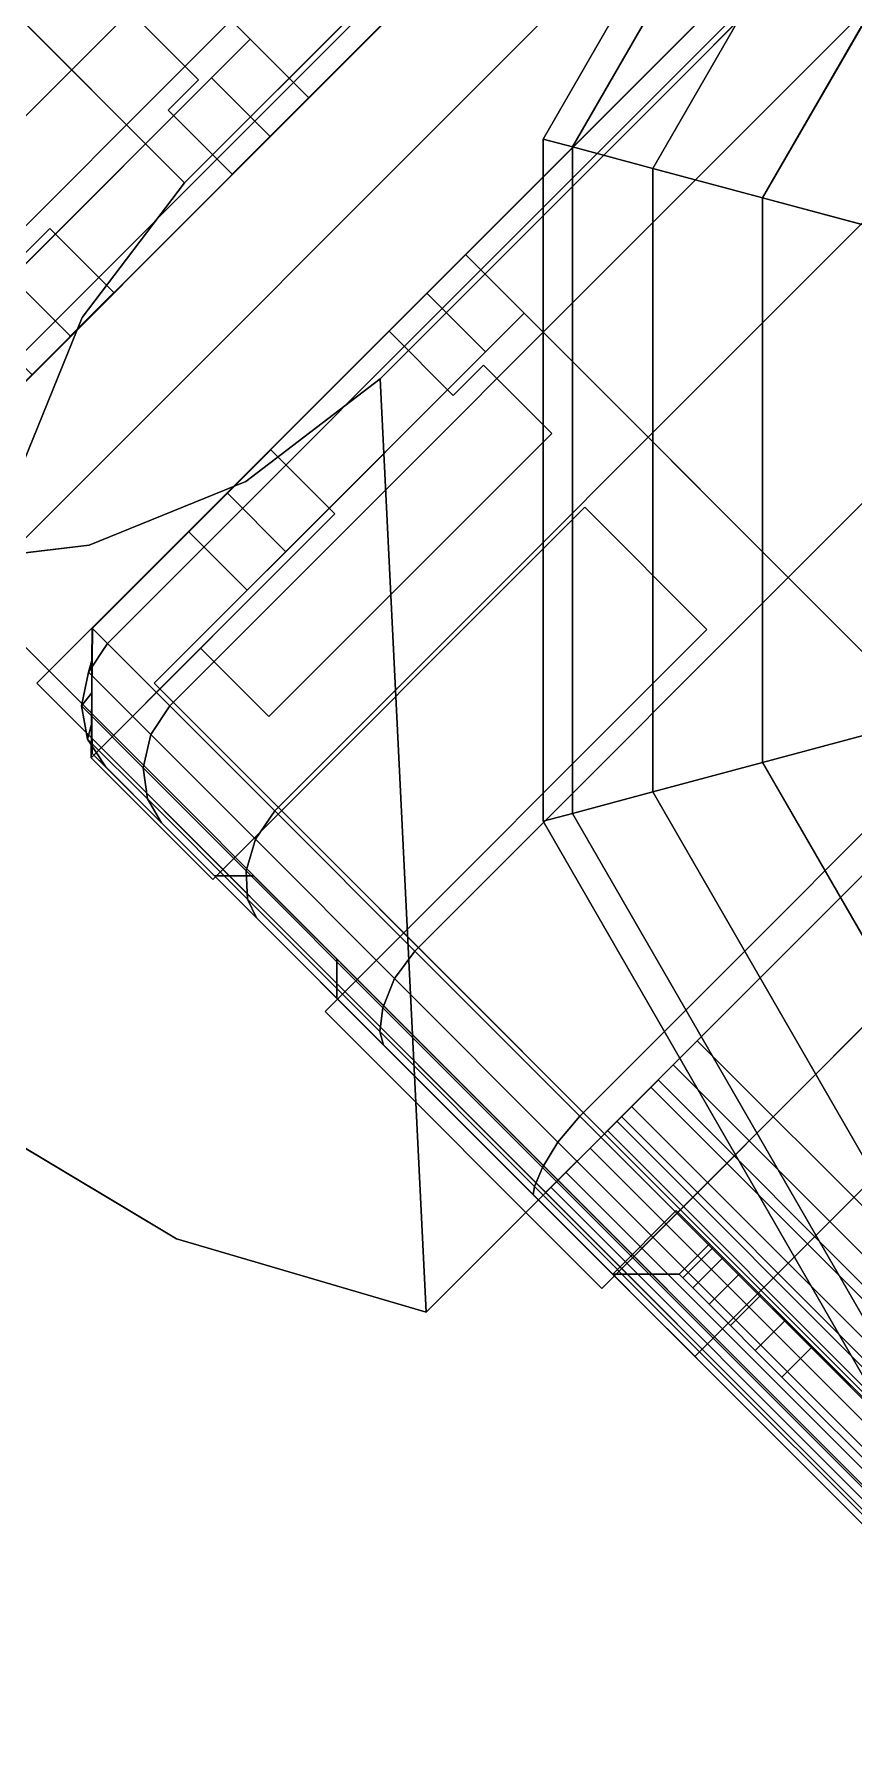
# Model space of a CAD drawing. Extents: x -170 to 1783, y -20 to 1205.
# Drawn here: x -32.994 to -32.402, y 390.463 to 391.707 of the extents above; entities that cross this region are included whole.
import ezdxf

# ---------------------------------------------------------------- set-up
doc = ezdxf.new("R2010")
doc.units = 0
doc.header["$LTSCALE"] = 96
doc.header["$MEASUREMENT"] = 0
for name, color, linetype in [('A-FURN-3-PANEL-GLIDE', 7, 'Continuous'), ('A-FURN-3-PANEL-RACE', 7, 'Continuous'), ('A-FURN-3-PANEL-SIDE1', 7, 'Continuous'), ('A-FURN-3-PANEL-SIDE2', 7, 'Continuous'), ('A-FURN-3-PANEL-TOPCAP', 7, 'Continuous'), ('A-FURN-3-PANEL-TRIM', 7, 'Continuous'), ('A-FURN-3-WKSF-TOP', 7, 'Continuous'), ('A-FURN-3-WKSF-TRIM', 7, 'Continuous'), ('A-FURN-P-PNLS', 7, 'Continuous'), ('MAIN_PANEL', 7, 'Continuous'), ('MAIN_WKSURF', 7, 'Continuous')]:
    doc.layers.add(name, color=color, linetype=linetype)

# ---------------------------------------------------------------- blocks, each defined once
blk = doc.blocks.new('EC-EFP-456')
at = {"layer": 'A-FURN-3-PANEL-GLIDE', "color": 20, "linetype": 'Continuous'}
for points in [[(47.115, 1.9297, 0.2464), (47.115, 1.9517, 0.1642), (47.5909, 1.8242, 0.1642), (47.5799, 1.8052, 0.2464)], [(47.115, 1.9517, 0.1642), (47.115, 1.9297, 0.0821), (47.5799, 1.8052, 0.0821), (47.5909, 1.8242, 0.1642)], [(47.115, 1.8696, 0.3065), (47.115, 1.9297, 0.2464), (47.5799, 1.8052, 0.2464), (47.5498, 1.7531, 0.3065)], [(47.115, 1.9297, 0.0821), (47.115, 1.8696, 0.022), (47.5498, 1.7531, 0.022), (47.5799, 1.8052, 0.0821)], [(47.115, 1.7875, 0.3285), (47.115, 1.8696, 0.3065), (47.5498, 1.7531, 0.3065), (47.5088, 1.682, 0.3285)], [(47.115, 1.8696, 0.022), (47.115, 1.7875), (47.5088, 1.682), (47.5498, 1.7531, 0.022)], [(47.5799, 1.8052, 0.2464), (47.5909, 1.8242, 0.1642), (47.9392, 1.4759, 0.1642), (47.9202, 1.4649, 0.2464)], [(47.5909, 1.8242, 0.1642), (47.5799, 1.8052, 0.0821), (47.9202, 1.4649, 0.0821), (47.9392, 1.4759, 0.1642)], [(47.5498, 1.7531, 0.3065), (47.5799, 1.8052, 0.2464), (47.9202, 1.4649, 0.2464), (47.8681, 1.4348, 0.3065)], [(47.5799, 1.8052, 0.0821), (47.5498, 1.7531, 0.022), (47.8681, 1.4348, 0.022), (47.9202, 1.4649, 0.0821)], [(47.115, 1.2025, 0.3285), (47.115, 1.7875, 0.3285), (47.5088, 1.682, 0.3285), (47.2163, 1.1754, 0.3285)], [(47.5088, 1.682, 0.3285), (47.5498, 1.7531, 0.3065), (47.8681, 1.4348, 0.3065), (47.797, 1.3937, 0.3285)], [(47.5498, 1.7531, 0.022), (47.5088, 1.682), (47.797, 1.3937), (47.8681, 1.4348, 0.022)], [(47.2163, 1.1754, 0.3285), (47.5088, 1.682, 0.3285), (47.797, 1.3937, 0.3285), (47.2904, 1.1013, 0.3285)], [(47.9202, 1.4649, 0.2464), (47.9392, 1.4759, 0.1642), (48.0667, 1, 0.1642), (48.0447, 1, 0.2464)], [(47.9392, 1.4759, 0.1642), (47.9202, 1.4649, 0.0821), (48.0447, 1, 0.0821), (48.0667, 1, 0.1642)], [(47.8681, 1.4348, 0.3065), (47.9202, 1.4649, 0.2464), (48.0447, 1, 0.2464), (47.9846, 1, 0.3065)], [(47.9202, 1.4649, 0.0821), (47.8681, 1.4348, 0.022), (47.9846, 1, 0.022), (48.0447, 1, 0.0821)], [(47.797, 1.3937, 0.3285), (47.8681, 1.4348, 0.3065), (47.9846, 1, 0.3065), (47.9025, 1, 0.3285)], [(47.8681, 1.4348, 0.022), (47.797, 1.3937), (47.9025, 1), (47.9846, 1, 0.022)], [(47.2904, 1.1013, 0.3285), (47.797, 1.3937, 0.3285), (47.9025, 1, 0.3285), (47.3175, 1, 0.3285)]]:
    blk.add_3dface(points, dxfattribs=at)
at = {"layer": 'A-FURN-3-PANEL-GLIDE', "color": 20, "linetype": 'Continuous', "invisible_edges": 12}
for points in [[(47.115, 1), (47.5088, 1.682), (47.115, 1.7875)], [(47.115, 1), (47.797, 1.3937), (47.5088, 1.682)], [(47.115, 1), (47.9025, 1), (47.797, 1.3937)]]:
    blk.add_3dface(points, dxfattribs=at)
at = {"layer": 'A-FURN-3-PANEL-RACE', "color": 40, "linetype": 'Continuous'}
for points, invisible_edges in [([(0.08, 2.0125, 3.515), (0.08, 2.0125, 0.3963), (47.92, 2.0125, 0.3963), (47.92, 2.0125, 3.515)], 8), ([(47.5, 1.5745, 0.3963), (47.92, 1.5745, 0.3963), (47.92, 2.0125, 0.3963), (0.08, 2.0125, 0.3963)], 8), ([(0.6, 2.0125, 4.0847), (0.6, 2.0125, 3.515), (47.4, 2.0125, 3.515), (47.4, 2.0125, 4.0847)], 2), ([(47.4, 1.9525, 3.515), (47.4, 1.9525, 4.0847), (47.4, 2.0125, 4.0847), (47.4, 2.0125, 3.515)], 2), ([(47.86, 1.9525, 3.515), (47.4, 1.9525, 3.515), (47.4, 2.0125, 3.515), (47.92, 2.0125, 3.515)], 8), ([(47.4, 1.9493, 4.1093), (47.4, 2.0072, 4.1248), (47.4, 2.0125, 4.0847), (47.4, 1.9525, 4.0847)], 5), ([(47.4, 1.9398, 4.1322), (47.4, 1.9918, 4.1622), (47.4, 2.0072, 4.1248), (47.4, 1.9493, 4.1093)], 5), ([(47.86, 1.5745, 3.515), (47.86, 1.9525, 3.515), (47.92, 2.0125, 3.515), (47.92, 1.5745, 3.515)], 2), ([(47.92, 1.8575, 3.1951), (47.92, 2.0125, 3.515), (47.92, 2.0125, 0.3963), (47.92, 1.8575, 1.4986)], 5), ([(47.92, 1.8181, 1.4986), (47.92, 1.8575, 1.4986), (47.92, 2.0125, 0.3963), (47.92, 1.5745, 0.3963)], 10), ([(47.92, 1.5745, 3.245), (47.92, 1.5745, 3.515), (47.92, 2.0125, 3.515), (47.92, 1.8575, 3.1951)], 4), ([(47.4, 1.9247, 4.1519), (47.4, 1.9671, 4.1943), (47.4, 1.9918, 4.1622), (47.4, 1.9398, 4.1322)], 5), ([(47.4, 1.905, 4.1669), (47.4, 1.935, 4.2189), (47.4, 1.9671, 4.1943), (47.4, 1.9247, 4.1519)], 5), ([(47.86, 1.9525, 0.4563), (0.14, 1.9525, 0.4563), (0.14, 1.9525, 3.515), (47.86, 1.9525, 3.515)], 4), ([(47.5, 1.5745, 0.4563), (0.14, 1.9525, 0.4563), (47.86, 1.9525, 0.4563), (47.86, 1.5745, 0.4563)], 1), ([(47.4, 1.9525, 3.515), (0.6, 1.9525, 3.515), (0.6, 1.9525, 4.0847), (47.4, 1.9525, 4.0847)], 1), ([(47.86, 1.9525, 0.4563), (47.86, 1.9525, 3.515), (47.86, 1.8575, 3.1951), (47.86, 1.8575, 1.4986)], 10), ([(47.86, 1.5745, 0.4563), (47.86, 1.9525, 0.4563), (47.86, 1.8575, 1.4986), (47.86, 1.8181, 1.4986)], 10), ([(47.86, 1.8575, 3.1951), (47.86, 1.9525, 3.515), (47.86, 1.5745, 3.515), (47.86, 1.5745, 3.245)], 1), ([(47.4, 1.8821, 4.1764), (47.4, 1.8976, 4.2344), (47.4, 1.935, 4.2189), (47.4, 1.905, 4.1669)], 5), ([(47.4, 1.8575, 4.1797), (47.4, 1.8575, 4.2397), (47.4, 1.8976, 4.2344), (47.4, 1.8821, 4.1764)], 4), ([(47.86, 1.5745, 1.7894), (47.86, 1.5745, 0.4563), (47.86, 1.8181, 1.4986), (47.86, 1.614, 1.7894)], 2), ([(47.92, 1.614, 1.7894), (47.92, 1.8181, 1.4986), (47.92, 1.5745, 0.3963), (47.92, 1.5745, 1.7894)], 2), ([(47.5, 1.5745, 0.3963), (47.5, 1.5745, 0.4563), (47.86, 1.5745, 0.4563), (47.92, 1.5745, 0.3963)], 4), ([(47.92, 1.5745, 0.3963), (47.86, 1.5745, 0.4563), (47.86, 1.5745, 1.7894), (47.92, 1.5745, 1.7894)], 1)]:
    blk.add_3dface(points, dxfattribs=dict(at, invisible_edges=invisible_edges))
for points in [[(0.6, 2.0072, 4.1248), (0.6, 2.0125, 4.0847), (47.4, 2.0125, 4.0847), (47.4, 2.0072, 4.1248)], [(0.6, 1.9918, 4.1622), (0.6, 2.0072, 4.1248), (47.4, 2.0072, 4.1248), (47.4, 1.9918, 4.1622)], [(0.6, 1.9671, 4.1943), (0.6, 1.9918, 4.1622), (47.4, 1.9918, 4.1622), (47.4, 1.9671, 4.1943)], [(0.6, 1.935, 4.2189), (0.6, 1.9671, 4.1943), (47.4, 1.9671, 4.1943), (47.4, 1.935, 4.2189)], [(47.4, 1.9493, 4.1093), (47.4, 1.9525, 4.0847), (0.6, 1.9525, 4.0847), (0.6, 1.9493, 4.1093)], [(47.4, 1.9398, 4.1322), (47.4, 1.9493, 4.1093), (0.6, 1.9493, 4.1093), (0.6, 1.9398, 4.1322)], [(47.4, 1.9247, 4.1519), (47.4, 1.9398, 4.1322), (0.6, 1.9398, 4.1322), (0.6, 1.9247, 4.1519)], [(0.6, 1.8976, 4.2344), (0.6, 1.935, 4.2189), (47.4, 1.935, 4.2189), (47.4, 1.8976, 4.2344)], [(47.4, 1.905, 4.1669), (47.4, 1.9247, 4.1519), (0.6, 1.9247, 4.1519), (0.6, 1.905, 4.1669)], [(47.4, 1.8821, 4.1764), (47.4, 1.905, 4.1669), (0.6, 1.905, 4.1669), (0.6, 1.8821, 4.1764)], [(0.6, 1.8575, 4.2397), (0.6, 1.8976, 4.2344), (47.4, 1.8976, 4.2344), (47.4, 1.8575, 4.2397)], [(47.4, 1.8575, 4.1797), (47.4, 1.8821, 4.1764), (0.6, 1.8821, 4.1764), (0.6, 1.8575, 4.1797)], [(0.6, 1.8575, 4.1797), (0.6, 1.8575, 4.2397), (47.4, 1.8575, 4.2397), (47.4, 1.8575, 4.1797)], [(47.86, 1.8575, 1.4986), (47.86, 1.8575, 3.1951), (47.92, 1.8575, 3.1951), (47.92, 1.8575, 1.4986)], [(47.92, 1.8181, 1.4986), (47.86, 1.8181, 1.4986), (47.86, 1.8575, 1.4986), (47.92, 1.8575, 1.4986)], [(47.86, 1.8575, 3.1951), (47.86, 1.5745, 3.245), (47.92, 1.5745, 3.245), (47.92, 1.8575, 3.1951)], [(47.92, 1.614, 1.7894), (47.86, 1.614, 1.7894), (47.86, 1.8181, 1.4986), (47.92, 1.8181, 1.4986)], [(47.92, 1.5745, 1.7894), (47.86, 1.5745, 1.7894), (47.86, 1.614, 1.7894), (47.92, 1.614, 1.7894)], [(47.86, 1.5745, 3.245), (47.86, 1.5745, 3.515), (47.92, 1.5745, 3.515), (47.92, 1.5745, 3.245)]]:
    blk.add_3dface(points, dxfattribs=at)
at = {"layer": 'A-FURN-3-PANEL-SIDE1', "color": 7, "linetype": 'Continuous'}
for points in [[(47.3224, 1.955, 55.7401), (47.3228, 0.045, 55.7401), (0.6776, 0.045, 55.7401), (0.6776, 1.955, 55.7401)], [(47.3224, 0.045, 4.2397), (47.3224, 1.955, 4.2397), (0.6776, 1.955, 4.2397), (0.6776, 0.045, 4.2397)], [(47.3228, 0.045, 55.7401), (47.3224, 1.955, 55.7401), (47.3224, 1.955, 4.2397), (47.3224, 0.045, 4.2397)]]:
    blk.add_3dface(points, dxfattribs=at)
at = {"layer": 'A-FURN-3-PANEL-SIDE2', "color": 7, "linetype": 'Continuous'}
blk.add_3dface([(0.6776, 1.955, 55.7401), (0.6776, 1.955, 4.2397), (47.3224, 1.955, 4.2397), (47.3224, 1.955, 55.7401)], dxfattribs=at)
at = {"layer": 'A-FURN-3-PANEL-TOPCAP', "color": 60, "linetype": 'Continuous'}
for points, invisible_edges in [([(0.76, 2.02, 56.286), (0.76, 2.02, 56.161), (47.24, 2.02, 56.161), (47.24, 2.02, 56.286)], 5), ([(47.24, 2, 56.141), (47.24, 2.02, 56.161), (0.76, 2.02, 56.161), (0.76, 2, 56.141)], 5), ([(47.24, 2.02, 56.036), (47.24, 2, 56.056), (0.76, 2, 56.056), (0.76, 2.02, 56.036)], 5), ([(0.76, 2.02, 56.036), (0.815, 2.02, 55.7741), (47.185, 2.02, 55.7741), (47.24, 2.02, 56.036)], 5), ([(47.185, 2.02, 55.7741), (0.815, 2.02, 55.7741), (0.815, 1.986, 55.7401), (47.185, 1.986, 55.7401)], 10), ([(47.185, 2.02, 55.7741), (47.185, 1.986, 55.7401), (47.2122, 1.986, 55.7365), (47.221, 2.02, 55.7693)], 5), ([(47.185, 2.02, 55.7741), (47.221, 2.02, 55.7693), (47.3404, 2.02, 56.0218), (47.24, 2.02, 56.036)], 10), ([(47.221, 2.02, 55.7693), (47.2122, 1.986, 55.7365), (47.2375, 1.986, 55.726), (47.2545, 2.02, 55.7554)], 5), ([(47.4331, 2.02, 55.9807), (47.3404, 2.02, 56.0218), (47.221, 2.02, 55.7693), (47.2545, 2.02, 55.7554)], 10), ([(47.2545, 2.02, 55.7554), (47.2375, 1.986, 55.726), (47.2593, 1.986, 55.7093), (47.2833, 2.02, 55.7333)], 5), ([(47.4051, 2.02, 56.2633), (47.24, 2.02, 56.286), (47.24, 2.02, 56.161), (47.3727, 2.02, 56.1426)], 10), ([(47.3727, 2.02, 56.1426), (47.24, 2.02, 56.161), (47.24, 2, 56.141), (47.3676, 2, 56.1232)], 10), ([(47.3456, 2, 56.0411), (47.24, 2, 56.056), (47.24, 2.02, 56.036), (47.3404, 2.02, 56.0218)], 10), ([(47.2545, 2.02, 55.7554), (47.2833, 2.02, 55.7333), (47.5111, 2.02, 55.9159), (47.4331, 2.02, 55.9807)], 10), ([(47.2833, 2.02, 55.7333), (47.2593, 1.986, 55.7093), (47.276, 1.986, 55.6875), (47.3054, 2.02, 55.7045)], 5), ([(47.3054, 2.02, 55.7045), (47.276, 1.986, 55.6875), (47.2864, 1.986, 55.6622), (47.3193, 2.02, 55.671)], 5), ([(47.5685, 2.02, 55.8323), (47.5111, 2.02, 55.9159), (47.2833, 2.02, 55.7333), (47.3054, 2.02, 55.7045)], 10), ([(47.3193, 2.02, 55.671), (47.2864, 1.986, 55.6622), (47.29, 1.986, 55.635), (47.324, 2.02, 55.635)], 1), ([(47.3054, 2.02, 55.7045), (47.3193, 2.02, 55.671), (47.601, 2.02, 55.7363), (47.5685, 2.02, 55.8323)], 10), ([(47.3193, 2.02, 55.671), (47.324, 2.02, 55.635), (47.606, 2.02, 55.635), (47.601, 2.02, 55.7363)], 8), ([(47.324, 2.02, 55.635), (47.324, -0.02, 55.635), (47.606, -0.02, 55.635), (47.606, 2.02, 55.635)], 5), ([(47.4431, 2, 55.9981), (47.3456, 2, 56.0411), (47.3404, 2.02, 56.0218), (47.4331, 2.02, 55.9807)], 10), ([(47.4956, 2.02, 56.0891), (47.3727, 2.02, 56.1426), (47.3676, 2, 56.1232), (47.4856, 2, 56.0717)], 10), ([(47.5581, 2.02, 56.1974), (47.4051, 2.02, 56.2633), (47.3727, 2.02, 56.1426), (47.4956, 2.02, 56.0891)], 10), ([(47.5252, 2, 55.9301), (47.4431, 2, 55.9981), (47.4331, 2.02, 55.9807), (47.5111, 2.02, 55.9159)], 10), ([(47.5995, 2.02, 56.0044), (47.4956, 2.02, 56.0891), (47.4856, 2, 56.0717), (47.5854, 2, 55.9903)], 10), ([(47.6879, 2.02, 56.0929), (47.5581, 2.02, 56.1974), (47.4956, 2.02, 56.0891), (47.5995, 2.02, 56.0044)], 10), ([(47.5858, 2, 55.8424), (47.5252, 2, 55.9301), (47.5111, 2.02, 55.9159), (47.5685, 2.02, 55.8323)], 10), ([(47.6202, 2, 55.7415), (47.5858, 2, 55.8424), (47.5685, 2.02, 55.8323), (47.601, 2.02, 55.7363)], 10), ([(47.6768, 2.02, 55.8949), (47.5995, 2.02, 56.0044), (47.5854, 2, 55.9903), (47.6595, 2, 55.8849)], 10), ([(47.7851, 2.02, 55.9575), (47.6879, 2.02, 56.0929), (47.5995, 2.02, 56.0044), (47.6768, 2.02, 55.8949)], 10), ([(47.6259, 2, 55.635), (47.6202, 2, 55.7415), (47.601, 2.02, 55.7363), (47.606, 2.02, 55.635)], 2), ([(47.606, 2.02, 55.635), (47.606, -0.02, 55.635), (47.6259, 0, 55.635), (47.6259, 2, 55.635)], 5), ([(47.7217, 2.02, 55.7687), (47.6768, 2.02, 55.8949), (47.6595, 2, 55.8849), (47.7024, 2, 55.7635)], 10), ([(47.8425, 2.02, 55.8011), (47.7851, 2.02, 55.9575), (47.6768, 2.02, 55.8949), (47.7217, 2.02, 55.7687)], 10), ([(47.731, 2.02, 55.635), (47.7217, 2.02, 55.7687), (47.7024, 2, 55.7635), (47.711, 2, 55.635)], 2), ([(47.711, 2, 55.635), (47.711, 0, 55.635), (47.731, -0.02, 55.635), (47.731, 2.02, 55.635)], 5), ([(47.856, 2.02, 55.635), (47.8425, 2.02, 55.8011), (47.7217, 2.02, 55.7687), (47.731, 2.02, 55.635)], 2), ([(47.856, -0.02, 55.635), (47.856, 2.02, 55.635), (47.731, 2.02, 55.635), (47.731, -0.02, 55.635)], 5), ([(47.8715, 2.0047, 55.635), (47.856, 2.02, 55.635), (47.856, -0.02, 55.635), (47.8715, -0.0047, 55.635)], 10), ([(47.8715, -0.0047, 55.635), (47.8871, 0.0106, 55.635), (47.8871, 1.9894, 55.635), (47.8715, 2.0047, 55.635)], 10), ([(0.76, 2, 56.141), (0.76, 2, 56.056), (47.24, 2, 56.056), (47.24, 2, 56.141)], 5), ([(47.3676, 2, 56.1232), (47.24, 2, 56.141), (47.24, 2, 56.056), (47.3456, 2, 56.0411)], 10), ([(47.4856, 2, 56.0717), (47.3676, 2, 56.1232), (47.3456, 2, 56.0411), (47.4431, 2, 55.9981)], 10), ([(47.5854, 2, 55.9903), (47.4856, 2, 56.0717), (47.4431, 2, 55.9981), (47.5252, 2, 55.9301)], 10), ([(47.6595, 2, 55.8849), (47.5854, 2, 55.9903), (47.5252, 2, 55.9301), (47.5858, 2, 55.8424)], 10), ([(47.7024, 2, 55.7635), (47.6595, 2, 55.8849), (47.5858, 2, 55.8424), (47.6202, 2, 55.7415)], 10), ([(47.711, 2, 55.635), (47.7024, 2, 55.7635), (47.6202, 2, 55.7415), (47.6259, 2, 55.635)], 2), ([(47.711, 0, 55.635), (47.711, 2, 55.635), (47.6259, 2, 55.635), (47.6259, 0, 55.635)], 5), ([(47.9035, 1.9727, 55.635), (47.8871, 1.9894, 55.635), (47.8871, 0.0106, 55.635), (47.9035, 0.0273, 55.635)], 10), ([(47.9035, 0.0273, 55.635), (47.92, 0.044, 55.635), (47.92, 1.956, 55.635), (47.9035, 1.9727, 55.635)], 8)]:
    blk.add_3dface(points, dxfattribs=dict(at, invisible_edges=invisible_edges))
for points in [[(47.24, 2.02, 56.286), (47.24, 2.0151, 56.3105), (0.76, 2.0151, 56.3105), (0.76, 2.02, 56.286)], [(47.24, 2.02, 56.286), (47.4051, 2.02, 56.2633), (47.4087, 2.0151, 56.2864), (47.24, 2.0151, 56.3105)], [(47.29, 1.955, 55.635), (47.324, 1.955, 55.635), (47.324, 2.02, 55.635), (47.29, 1.986, 55.635)], [(47.4051, 2.02, 56.2633), (47.5581, 2.02, 56.1974), (47.5669, 2.0151, 56.2168), (47.4087, 2.0151, 56.2864)], [(47.5581, 2.02, 56.1974), (47.6879, 2.02, 56.0929), (47.7022, 2.0151, 56.1072), (47.5669, 2.0151, 56.2168)], [(47.6879, 2.02, 56.0929), (47.7851, 2.02, 55.9575), (47.8045, 2.0151, 55.9663), (47.7022, 2.0151, 56.1072)], [(47.7851, 2.02, 55.9575), (47.8425, 2.02, 55.8011), (47.8656, 2.0151, 55.8048), (47.8045, 2.0151, 55.9663)], [(47.8425, 2.02, 55.8011), (47.856, 2.02, 55.635), (47.8715, 2.0047, 55.635), (47.8656, 2.0151, 55.8048)], [(47.24, 2.0151, 56.3105), (47.24, 2.0013, 56.3313), (0.76, 2.0013, 56.3313), (0.76, 2.0151, 56.3105)], [(47.24, 2.0151, 56.3105), (47.4087, 2.0151, 56.2864), (47.4143, 2.0013, 56.3065), (47.24, 2.0013, 56.3313)], [(47.4087, 2.0151, 56.2864), (47.5669, 2.0151, 56.2168), (47.5775, 2.0013, 56.2349), (47.4143, 2.0013, 56.3065)], [(47.5669, 2.0151, 56.2168), (47.7022, 2.0151, 56.1072), (47.7172, 2.0013, 56.1222), (47.5775, 2.0013, 56.2349)], [(47.7022, 2.0151, 56.1072), (47.8045, 2.0151, 55.9663), (47.8226, 2.0013, 55.977), (47.7172, 2.0013, 56.1222)], [(47.8045, 2.0151, 55.9663), (47.8656, 2.0151, 55.8048), (47.8857, 2.0013, 55.8104), (47.8226, 2.0013, 55.977)], [(47.8656, 2.0151, 55.8048), (47.8715, 2.0047, 55.635), (47.8871, 1.9894, 55.635), (47.8857, 2.0013, 55.8104)], [(47.24, 2.0013, 56.3313), (47.24, 1.9805, 56.3451), (0.76, 1.9805, 56.3451), (0.76, 2.0013, 56.3313)], [(47.24, 2.0013, 56.3313), (47.4143, 2.0013, 56.3065), (47.4194, 1.9805, 56.3203), (47.24, 1.9805, 56.3451)], [(47.4143, 2.0013, 56.3065), (47.5775, 2.0013, 56.2349), (47.5864, 1.9805, 56.248), (47.4194, 1.9805, 56.3203)], [(47.5775, 2.0013, 56.2349), (47.7172, 2.0013, 56.1222), (47.7287, 1.9805, 56.1337), (47.5864, 1.9805, 56.248)], [(47.7172, 2.0013, 56.1222), (47.8226, 2.0013, 55.977), (47.8356, 1.9805, 55.9859), (47.7287, 1.9805, 56.1337)], [(47.8226, 2.0013, 55.977), (47.8857, 2.0013, 55.8104), (47.8994, 1.9805, 55.8155), (47.8356, 1.9805, 55.9859)], [(47.8857, 2.0013, 55.8104), (47.8871, 1.9894, 55.635), (47.9035, 1.9727, 55.635), (47.8994, 1.9805, 55.8155)], [(47.24, 1.9805, 56.3451), (47.24, 1.956, 56.35), (0.76, 1.956, 56.35), (0.76, 1.9805, 56.3451)], [(47.185, 1.955, 55.7401), (47.185, 1.986, 55.7401), (0.815, 1.986, 55.7401), (0.815, 1.955, 55.7401)], [(47.185, 1.955, 55.7401), (47.2122, 1.955, 55.7365), (47.2122, 1.986, 55.7365), (47.185, 1.986, 55.7401)], [(47.2122, 1.955, 55.7365), (47.2375, 1.955, 55.726), (47.2375, 1.986, 55.726), (47.2122, 1.986, 55.7365)], [(47.2375, 1.955, 55.726), (47.2593, 1.955, 55.7093), (47.2593, 1.986, 55.7093), (47.2375, 1.986, 55.726)], [(47.24, 1.9805, 56.3451), (47.4194, 1.9805, 56.3203), (47.4216, 1.956, 56.3252), (47.24, 1.956, 56.35)], [(47.2593, 1.955, 55.7093), (47.276, 1.955, 55.6875), (47.276, 1.986, 55.6875), (47.2593, 1.986, 55.7093)], [(47.276, 1.955, 55.6875), (47.2864, 1.955, 55.6622), (47.2864, 1.986, 55.6622), (47.276, 1.986, 55.6875)], [(47.2864, 1.955, 55.6622), (47.29, 1.955, 55.635), (47.29, 1.986, 55.635), (47.2864, 1.986, 55.6622)], [(47.4194, 1.9805, 56.3203), (47.5864, 1.9805, 56.248), (47.5901, 1.956, 56.2528), (47.4216, 1.956, 56.3252)], [(47.5864, 1.9805, 56.248), (47.7287, 1.9805, 56.1337), (47.7332, 1.956, 56.1382), (47.5901, 1.956, 56.2528)], [(47.7287, 1.9805, 56.1337), (47.8356, 1.9805, 55.9859), (47.8405, 1.956, 55.9895), (47.7332, 1.956, 56.1382)], [(47.8356, 1.9805, 55.9859), (47.8994, 1.9805, 55.8155), (47.9043, 1.956, 55.8177), (47.8405, 1.956, 55.9895)], [(47.8994, 1.9805, 55.8155), (47.9035, 1.9727, 55.635), (47.92, 1.956, 55.635), (47.9043, 1.956, 55.8177)], [(0.76, 0.044, 56.35), (0.76, 1.956, 56.35), (47.24, 1.956, 56.35), (47.24, 0.044, 56.35)], [(47.4216, 0.044, 56.3252), (47.24, 0.044, 56.35), (47.24, 1.956, 56.35), (47.4216, 1.956, 56.3252)], [(47.5901, 0.044, 56.2528), (47.4216, 0.044, 56.3252), (47.4216, 1.956, 56.3252), (47.5901, 1.956, 56.2528)], [(47.7332, 0.044, 56.1382), (47.5901, 0.044, 56.2528), (47.5901, 1.956, 56.2528), (47.7332, 1.956, 56.1382)], [(47.8405, 0.044, 55.9895), (47.7332, 0.044, 56.1382), (47.7332, 1.956, 56.1382), (47.8405, 1.956, 55.9895)], [(47.9043, 0.044, 55.8177), (47.8405, 0.044, 55.9895), (47.8405, 1.956, 55.9895), (47.9043, 1.956, 55.8177)], [(47.92, 0.044, 55.635), (47.9043, 0.044, 55.8177), (47.9043, 1.956, 55.8177), (47.92, 1.956, 55.635)]]:
    blk.add_3dface(points, dxfattribs=at)
at = {"layer": 'A-FURN-3-PANEL-TRIM', "color": 60, "linetype": 'Continuous'}
for points, invisible_edges in [([(47.5649, 2.2249, 3.5747), (47.4, 2.1348, 3.5747), (47.935, 2.269, 3.5747), (47.7471, 2.2706, 3.5747)], 2), ([(47.5649, 2.2249, 4.2397), (47.7471, 2.2706, 4.2397), (47.935, 2.269, 4.2397), (47.4, 2.1348, 4.2397)], 4), ([(47.5649, 2.2249, 3.8013), (47.7471, 2.2706, 3.8013), (47.935, 2.269, 3.8013), (47.4, 2.1348, 3.8013)], 4), ([(47.5649, 2.2249, 4.013), (47.4, 2.1348, 4.013), (47.935, 2.269, 4.013), (47.7471, 2.2706, 4.013)], 2), ([(47.935, 2.269, 3.5747), (47.4, 2.1348, 3.5747), (48.0735, 2.1159, 3.5747), (48.0322, 2.2178, 3.5747)], 3), ([(47.935, 2.269, 4.2397), (48.0322, 2.2178, 4.2397), (48.0735, 2.1159, 4.2397), (47.4, 2.1348, 4.2397)], 12), ([(47.935, 2.269, 3.8013), (48.0322, 2.2178, 3.8013), (48.0735, 2.1159, 3.8013), (47.4, 2.1348, 3.8013)], 12), ([(47.935, 2.269, 4.013), (47.4, 2.1348, 4.013), (48.0735, 2.1159, 4.013), (48.0322, 2.2178, 4.013)], 3), ([(47.4, 2.1348, 3.5747), (47.4, 0.3185, 3.5747), (47.9, 0.3185, 3.5747), (47.9, 1.6815, 3.5747)], 10), ([(48.0735, 2.1159, 3.5747), (47.4, 2.1348, 3.5747), (47.9639, 1.9153, 3.5747), (48.0395, 2.0114, 3.5747)], 3), ([(47.9639, 1.9153, 3.5747), (47.4, 2.1348, 3.5747), (47.9, 1.6815, 3.5747), (47.9163, 1.8027, 3.5747)], 3), ([(47.4, 2.1348, 4.2397), (47.9, 1.6815, 4.2397), (47.9, 0.3185, 4.2397), (47.4, 0.3185, 4.2397)], 5), ([(48.0735, 2.1159, 4.2397), (48.0395, 2.0114, 4.2397), (47.9639, 1.9153, 4.2397), (47.4, 2.1348, 4.2397)], 12), ([(47.9639, 1.9153, 4.2397), (47.9163, 1.8027, 4.2397), (47.9, 1.6815, 4.2397), (47.4, 2.1348, 4.2397)], 12), ([(48.0735, 2.1159, 3.8013), (48.0395, 2.0114, 3.8013), (47.9639, 1.9153, 3.8013), (47.4, 2.1348, 3.8013)], 12), ([(47.9639, 1.9153, 3.8013), (47.9163, 1.8027, 3.8013), (47.9, 1.6815, 3.8013), (47.4, 2.1348, 3.8013)], 12), ([(48.0735, 2.1159, 4.013), (47.4, 2.1348, 4.013), (47.9639, 1.9153, 4.013), (48.0395, 2.0114, 4.013)], 3), ([(47.9639, 1.9153, 4.013), (47.4, 2.1348, 4.013), (47.9, 1.6815, 4.013), (47.9163, 1.8027, 4.013)], 3), ([(47.605, -0.0328, 55.635), (47.3224, -0.0328, 55.635), (47.3224, 2.0328, 55.635), (47.605, 2.0328, 55.635)], 8), ([(47.8543, 2.0228, 55.635), (47.8543, 1.9109, 55.635), (47.7845, 1.9109, 55.635), (47.7299, 2.0228, 55.635)], 6), ([(47.7845, 1.9109, 4.2397), (47.7845, 1.9109, 55.635), (47.8543, 1.9109, 55.635), (47.8543, 1.9109, 4.2397)], 2), ([(47.7299, 0.3574, 55.635), (47.605, 0.3574, 55.635), (47.605, 1.6426, 55.635), (47.7299, 1.6426, 55.635)], 10), ([(47.8543, 1.6527, 55.635), (47.9198, 1.6527, 55.635), (47.9198, 0.3473, 55.635), (47.8543, 0.3473, 55.635)], 8), ([(47.8543, 0.3782, 55.635), (47.7845, 0.3782, 55.635), (47.7845, 1.6218, 55.635), (47.8543, 1.6218, 55.635)], 10)]:
    blk.add_3dface(points, dxfattribs=dict(at, invisible_edges=invisible_edges))
for points in [[(47.5649, 2.2249, 4.013), (47.7471, 2.2706, 4.013), (47.7471, 2.2706, 4.2397), (47.5649, 2.2249, 4.2397)], [(47.5649, 2.2249, 3.5747), (47.7471, 2.2706, 3.5747), (47.7471, 2.2706, 3.8013), (47.5649, 2.2249, 3.8013)], [(47.4, 2.1348, 4.013), (47.5649, 2.2249, 4.013), (47.5649, 2.2249, 4.2397), (47.4, 2.1348, 4.2397)], [(47.4, 2.1348, 3.5747), (47.5649, 2.2249, 3.5747), (47.5649, 2.2249, 3.8013), (47.4, 2.1348, 3.8013)], [(47.4, 0.3185, 3.5747), (47.4, 2.1348, 3.5747), (47.4, 2.1348, 4.2397), (47.4, 0.3185, 4.2397)], [(47.4, 2.1348, 3.8013), (47.9, 1.6815, 3.8013), (47.9, 1.6815, 4.013), (47.4, 2.1348, 4.013)], [(47.3224, 1.955, 4.2397), (47.3224, 2.0328, 4.2397), (47.3224, 2.0328, 55.635), (47.3224, 1.955, 55.635)], [(47.605, 2.0328, 4.2397), (47.605, 2.0328, 55.635), (47.3224, 2.0328, 55.635), (47.3224, 2.0328, 4.2397)], [(47.605, 1.6426, 55.635), (47.605, 2.0328, 55.635), (47.605, 2.0328, 4.2397), (47.605, 1.6426, 4.2397)], [(47.8543, 2.0228, 4.2397), (47.8543, 2.0228, 55.635), (47.7299, 2.0228, 55.635), (47.7299, 2.0228, 4.2397)], [(47.7299, 2.0228, 55.635), (47.7299, 1.6426, 55.635), (47.7299, 1.6426, 4.2397), (47.7299, 2.0228, 4.2397)], [(47.9198, 1.956, 4.2397), (47.9198, 1.956, 55.635), (47.8543, 2.0228, 55.635), (47.8543, 2.0228, 4.2397)], [(47.9198, 1.956, 55.635), (47.9198, 1.7737, 55.635), (47.8543, 1.7737, 55.635), (47.8543, 2.0228, 55.635)], [(48.0395, 2.0114, 4.013), (47.9639, 1.9153, 4.013), (47.9639, 1.9153, 4.2397), (48.0395, 2.0114, 4.2397)], [(48.0395, 2.0114, 3.5747), (47.9639, 1.9153, 3.5747), (47.9639, 1.9153, 3.8013), (48.0395, 2.0114, 3.8013)], [(47.9198, 1.7737, 55.635), (47.9198, 1.956, 55.635), (47.9198, 1.956, 4.2397), (47.9198, 1.7737, 4.2397)], [(47.7845, 1.6218, 55.635), (47.7845, 1.9109, 55.635), (47.7845, 1.9109, 4.2397), (47.7845, 1.6218, 4.2397)], [(47.8543, 1.9109, 55.635), (47.8543, 1.7737, 55.635), (47.8543, 1.7737, 4.2397), (47.8543, 1.9109, 4.2397)], [(47.9639, 1.9153, 4.013), (47.9163, 1.8027, 4.013), (47.9163, 1.8027, 4.2397), (47.9639, 1.9153, 4.2397)], [(47.9639, 1.9153, 3.5747), (47.9163, 1.8027, 3.5747), (47.9163, 1.8027, 3.8013), (47.9639, 1.9153, 3.8013)], [(47.9163, 1.8027, 4.013), (47.9, 1.6815, 4.013), (47.9, 1.6815, 4.2397), (47.9163, 1.8027, 4.2397)], [(47.9163, 1.8027, 3.5747), (47.9, 1.6815, 3.5747), (47.9, 1.6815, 3.8013), (47.9163, 1.8027, 3.8013)], [(47.8543, 1.7737, 4.2397), (47.8543, 1.7737, 55.635), (47.9198, 1.7737, 55.635), (47.9198, 1.7737, 4.2397)], [(47.9, 1.6815, 4.2397), (47.9, 1.6815, 3.5747), (47.9, 0.3185, 3.5747), (47.9, 0.3185, 4.2397)], [(47.7299, 1.6426, 4.2397), (47.7299, 1.6426, 55.635), (47.605, 1.6426, 55.635), (47.605, 1.6426, 4.2397)], [(47.8543, 1.6527, 55.635), (47.8543, 1.6218, 55.635), (47.8543, 1.6218, 4.2397), (47.8543, 1.6527, 4.2397)], [(47.9198, 1.6527, 4.2397), (47.9198, 1.6527, 55.635), (47.8543, 1.6527, 55.635), (47.8543, 1.6527, 4.2397)], [(47.9198, 1.6527, 55.635), (47.9198, 1.6527, 4.2397), (47.9198, 0.3473, 4.2397), (47.9198, 0.3473, 55.635)], [(47.8543, 1.6218, 4.2397), (47.8543, 1.6218, 55.635), (47.7845, 1.6218, 55.635), (47.7845, 1.6218, 4.2397)]]:
    blk.add_3dface(points, dxfattribs=at)
at = {"layer": 'A-FURN-P-PNLS', "color": 60, "linetype": 'Continuous'}
for p, q in [((0, 2), (48, 2)), ((48, 2), (48, 0))]:
    blk.add_line(p, q, dxfattribs=at)
blk = doc.blocks.new('EC-EFN-244')
at = {"layer": 'A-FURN-3-PANEL-RACE', "color": 40, "linetype": 'Continuous'}
for points, invisible_edges in [([(0.5, 1.5745, 0.3963), (23.5, 1.5745, 0.3963), (0.08, 2.0125, 0.3963), (0.08, 1.5745, 0.3963)], 3), ([(0.08, 1.8181, 1.4986), (0.08, 1.5745, 0.3963), (0.08, 2.0125, 0.3963), (0.08, 1.8575, 1.4986)], 5), ([(0.08, 1.5745, 3.245), (0.08, 1.8575, 3.1951), (0.08, 2.0125, 3.515), (0.08, 1.5745, 3.515)], 2), ([(0.14, 1.5745, 3.515), (0.08, 1.5745, 3.515), (0.08, 2.0125, 3.515), (0.14, 1.9525, 3.515)], 4), ([(0.5, 1.5745, 0.4563), (0.14, 1.5745, 0.4563), (0.14, 1.9525, 0.4563), (23.5, 1.5745, 0.4563)], 12), ([(0.14, 1.5745, 0.4563), (0.14, 1.8181, 1.4986), (0.14, 1.8575, 1.4986), (0.14, 1.9525, 0.4563)], 5), ([(0.14, 1.8575, 3.1951), (0.14, 1.5745, 3.245), (0.14, 1.5745, 3.515), (0.14, 1.9525, 3.515)], 8), ([(0.08, 1.614, 1.7894), (0.08, 1.5745, 1.7894), (0.08, 1.5745, 0.3963), (0.08, 1.8181, 1.4986)], 4), ([(0.14, 1.5745, 1.7894), (0.14, 1.614, 1.7894), (0.14, 1.8181, 1.4986), (0.14, 1.5745, 0.4563)], 4), ([(0.08, 1.5745, 0.3963), (0.08, 1.5745, 1.7894), (0.14, 1.5745, 1.7894), (0.14, 1.5745, 0.4563)], 8), ([(0.5, 1.5745, 0.3963), (0.08, 1.5745, 0.3963), (0.14, 1.5745, 0.4563), (0.5, 1.5745, 0.4563)], 2)]:
    blk.add_3dface(points, dxfattribs=dict(at, invisible_edges=invisible_edges))
for points in [[(0.08, 1.8181, 1.4986), (0.08, 1.8575, 1.4986), (0.14, 1.8575, 1.4986), (0.14, 1.8181, 1.4986)], [(0.14, 1.8575, 3.1951), (0.08, 1.8575, 3.1951), (0.08, 1.5745, 3.245), (0.14, 1.5745, 3.245)], [(0.08, 1.614, 1.7894), (0.08, 1.8181, 1.4986), (0.14, 1.8181, 1.4986), (0.14, 1.614, 1.7894)], [(0.08, 1.5745, 1.7894), (0.08, 1.614, 1.7894), (0.14, 1.614, 1.7894), (0.14, 1.5745, 1.7894)], [(0.14, 1.5745, 3.245), (0.08, 1.5745, 3.245), (0.08, 1.5745, 3.515), (0.14, 1.5745, 3.515)]]:
    blk.add_3dface(points, dxfattribs=at)
at = {"layer": 'A-FURN-3-PANEL-TOPCAP', "color": 60, "linetype": 'Continuous'}
for points, invisible_edges in [([(0.1285, -0.0047, 43.635), (0.144, -0.02, 43.635), (0.144, 2.02, 43.635), (0.1285, 2.0047, 43.635)], 10), ([(0.144, -0.02, 43.635), (0.269, -0.02, 43.635), (0.269, 2.02, 43.635), (0.144, 2.02, 43.635)], 10), ([(0.289, 2, 43.635), (0.269, 2.02, 43.635), (0.269, -0.02, 43.635), (0.289, 0, 43.635)], 10), ([(0.394, 2.02, 43.635), (0.3741, 2, 43.635), (0.3741, 0, 43.635), (0.394, -0.02, 43.635)], 10), ([(0.676, 2.02, 43.635), (0.394, 2.02, 43.635), (0.394, -0.02, 43.635), (0.676, -0.02, 43.635)], 10), ([(0.1285, 2.0047, 43.635), (0.1129, 1.9894, 43.635), (0.1129, 0.0106, 43.635), (0.1285, -0.0047, 43.635)], 10), ([(0.289, 0, 43.635), (0.3741, 0, 43.635), (0.3741, 2, 43.635), (0.289, 2, 43.635)], 10), ([(0.0965, 0.0273, 43.635), (0.1129, 0.0106, 43.635), (0.1129, 1.9894, 43.635), (0.0965, 1.9727, 43.635)], 10), ([(0.0965, 1.9727, 43.635), (0.08, 1.956, 43.635), (0.08, 0.044, 43.635), (0.0965, 0.0273, 43.635)], 8)]:
    blk.add_3dface(points, dxfattribs=dict(at, invisible_edges=invisible_edges))
for points in [[(0.0957, 0.044, 43.8177), (0.08, 0.044, 43.635), (0.08, 1.956, 43.635), (0.0957, 1.956, 43.8177)], [(0.1595, 0.044, 43.9895), (0.0957, 0.044, 43.8177), (0.0957, 1.956, 43.8177), (0.1595, 1.956, 43.9895)], [(0.2668, 0.044, 44.1382), (0.1595, 0.044, 43.9895), (0.1595, 1.956, 43.9895), (0.2668, 1.956, 44.1382)], [(0.4099, 0.044, 44.2528), (0.2668, 0.044, 44.1382), (0.2668, 1.956, 44.1382), (0.4099, 1.956, 44.2528)], [(0.5783, 0.044, 44.3252), (0.4099, 0.044, 44.2528), (0.4099, 1.956, 44.2528), (0.5783, 1.956, 44.3252)]]:
    blk.add_3dface(points, dxfattribs=at)
at = {"layer": 'A-FURN-3-PANEL-TRIM', "color": 60, "linetype": 'Continuous'}
for points, invisible_edges in [([(0.1, 1.6815, 3.8013), (0.6, 2.1348, 3.8013), (0.0361, 1.9153, 3.8013), (0.0837, 1.8027, 3.8013)], 3), ([(0.1, 1.6815, 4.013), (0.0837, 1.8027, 4.013), (0.0361, 1.9153, 4.013), (0.6, 2.1348, 4.013)], 12), ([(0.1, 1.6815, 3.8013), (0.6, 1.6815, 3.8013), (0.6, 2.1348, 3.8013)], 12), ([(0.6, 2.1348, 4.013), (0.6, 1.6815, 4.013), (0.1, 1.6815, 4.013)], 12), ([(0.395, 2.0328, 43.635), (0.6776, 2.0328, 43.635), (0.6776, -0.0328, 43.635), (0.395, -0.0328, 43.635)], 8), ([(0.0802, 1.7737, 43.635), (0.08, 1.956, 43.635), (0.1457, 2.0228, 43.635), (0.1457, 1.7737, 43.635)], 4), ([(0.6, -0.1348, 3.5747), (0.6, 1.6815, 3.5747), (0.1, 1.6815, 3.5747), (0.1, 0.3185, 3.5747)], 10), ([(0.6, -0.1348, 4.2397), (0.1, 0.3185, 4.2397), (0.1, 1.6815, 4.2397), (0.6, 1.6815, 4.2397)], 5), ([(0.1457, 0.3473, 43.635), (0.0802, 0.3473, 43.635), (0.0802, 1.6527, 43.635), (0.1457, 1.6527, 43.635)], 8), ([(0.1457, 1.6218, 43.635), (0.2155, 1.6218, 43.635), (0.2155, 0.3782, 43.635), (0.1457, 0.3782, 43.635)], 10)]:
    blk.add_3dface(points, dxfattribs=dict(at, invisible_edges=invisible_edges))
for points in [[(0.2701, 2.0228, 43.635), (0.2701, 2.0228, 4.2397), (0.2701, 1.6426, 4.2397), (0.2701, 1.6426, 43.635)], [(0.0802, 1.7737, 43.635), (0.0802, 1.7737, 4.2397), (0.0802, 1.956, 4.2397), (0.08, 1.956, 43.635)], [(0.0837, 1.8027, 3.8013), (0.0361, 1.9153, 3.8013), (0.0361, 1.9153, 4.013), (0.0837, 1.8027, 4.013)], [(0.1457, 1.9109, 43.635), (0.1457, 1.9109, 4.2397), (0.1457, 1.7737, 4.2397), (0.1457, 1.7737, 43.635)], [(0.2155, 1.6218, 43.635), (0.2155, 1.6218, 4.2397), (0.2155, 1.9109, 4.2397), (0.2155, 1.9109, 43.635)], [(0.1, 1.6815, 3.8013), (0.0837, 1.8027, 3.8013), (0.0837, 1.8027, 4.013), (0.1, 1.6815, 4.013)], [(0.1457, 1.7737, 4.2397), (0.0802, 1.7737, 4.2397), (0.0802, 1.7737, 43.635), (0.1457, 1.7737, 43.635)], [(0.1, 0.3185, 4.2397), (0.1, 0.3185, 3.5747), (0.1, 1.6815, 3.5747), (0.1, 1.6815, 4.2397)], [(0.1, 1.6815, 4.2397), (0.1, 1.6815, 4.013), (0.6, 1.6815, 4.013), (0.6, 1.6815, 4.2397)], [(0.6, 1.6815, 3.8013), (0.1, 1.6815, 3.8013), (0.1, 1.6815, 3.5747), (0.6, 1.6815, 3.5747)], [(0.0802, 1.6527, 4.2397), (0.1457, 1.6527, 4.2397), (0.1457, 1.6527, 43.635), (0.0802, 1.6527, 43.635)], [(0.0802, 0.3473, 43.635), (0.0802, 0.3473, 4.2397), (0.0802, 1.6527, 4.2397), (0.0802, 1.6527, 43.635)], [(0.1457, 1.6527, 43.635), (0.1457, 1.6527, 4.2397), (0.1457, 1.6218, 4.2397), (0.1457, 1.6218, 43.635)], [(0.1457, 1.6218, 4.2397), (0.2155, 1.6218, 4.2397), (0.2155, 1.6218, 43.635), (0.1457, 1.6218, 43.635)]]:
    blk.add_3dface(points, dxfattribs=at)
at = {"layer": 'A-FURN-P-PNLS', "color": 60, "linetype": 'Continuous'}
blk.add_line((0, 0), (0, 2), dxfattribs=at)
blk = doc.blocks.new('EC-WYC-46-2424-T')
at = {"layer": 'A-FURN-3-WKSF-TOP', "color": 60, "linetype": 'Continuous'}
for points, invisible_edges in [([(47.882, -28.1146, 27.75), (24.118, -34.22, 27.75), (24.118, -70.632, 27.75), (47.882, -70.632, 27.75)], 5), ([(47.882, -28.1146, 29), (47.882, -70.632, 29), (24.118, -70.632, 29), (24.118, -34.22, 29)], 10)]:
    blk.add_3dface(points, dxfattribs=dict(at, invisible_edges=invisible_edges))
at = {"layer": 'A-FURN-3-WKSF-TRIM', "color": 40, "linetype": 'Continuous'}
for points in [[(47.882, -28.1146, 29), (47.941, -28.1146, 28.9842), (47.941, -70.632, 28.9842), (47.882, -70.632, 29)], [(47.941, -28.1146, 27.7658), (47.882, -28.1146, 27.75), (47.882, -70.632, 27.75), (47.941, -70.632, 27.7658)], [(47.941, -28.1146, 28.9842), (47.9842, -28.1146, 28.941), (47.9842, -70.632, 28.941), (47.941, -70.632, 28.9842)], [(47.9842, -28.1146, 27.809), (47.941, -28.1146, 27.7658), (47.941, -70.632, 27.7658), (47.9842, -70.632, 27.809)], [(47.9842, -28.1146, 28.941), (48, -28.1146, 28.882), (48, -70.632, 28.882), (47.9842, -70.632, 28.941)], [(48, -28.1146, 27.868), (47.9842, -28.1146, 27.809), (47.9842, -70.632, 27.809), (48, -70.632, 27.868)], [(48, -28.1146, 28.882), (48, -28.1146, 27.868), (48, -70.632, 27.868), (48, -70.632, 28.882)]]:
    blk.add_3dface(points, dxfattribs=at)

msp = doc.modelspace()

# ---------------------------------------------------------------- block references
at = {"layer": 'MAIN_PANEL', "color": 47, "linetype": 'Continuous', "rotation": 135}
for name, p in [('EC-EFN-244', (-31.62618, 392.71809)), ('EC-EFP-456', (2.31495, 358.77696))]:
    msp.add_blockref(name, p, dxfattribs=at)
at = {"layer": 'MAIN_WKSURF', "color": 47, "linetype": 'Continuous', "rotation": 225}
msp.add_blockref('EC-WYC-46-2424-T', (36.25607, 392.71809), dxfattribs=at)

doc.saveas('drawing.dxf')
